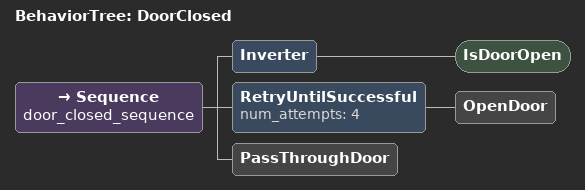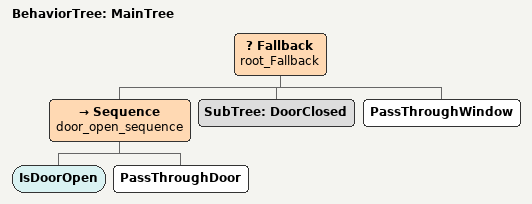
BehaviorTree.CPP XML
<root main_tree_to_execute = "MainTree">

    <BehaviorTree ID="DoorClosed">
        <Sequence name="door_closed_sequence">
            <Inverter>
                <IsDoorOpen/>
            </Inverter>
            <RetryUntilSuccessful num_attempts="4"> <!-- Note repository type RetryUntilSuccesful with just one 's'-->
                <OpenDoor/>
            </RetryUntilSuccessful>
            <PassThroughDoor/>
        </Sequence>
    </BehaviorTree>

    <BehaviorTree ID="MainTree">
        <Fallback name="root_Fallback">
            <Sequence name="door_open_sequence">
                <IsDoorOpen/>
                <PassThroughDoor/>
            </Sequence>
            <SubTree ID="DoorClosed"/>
            <PassThroughWindow/>
        </Fallback>
    </BehaviorTree>

</root>
